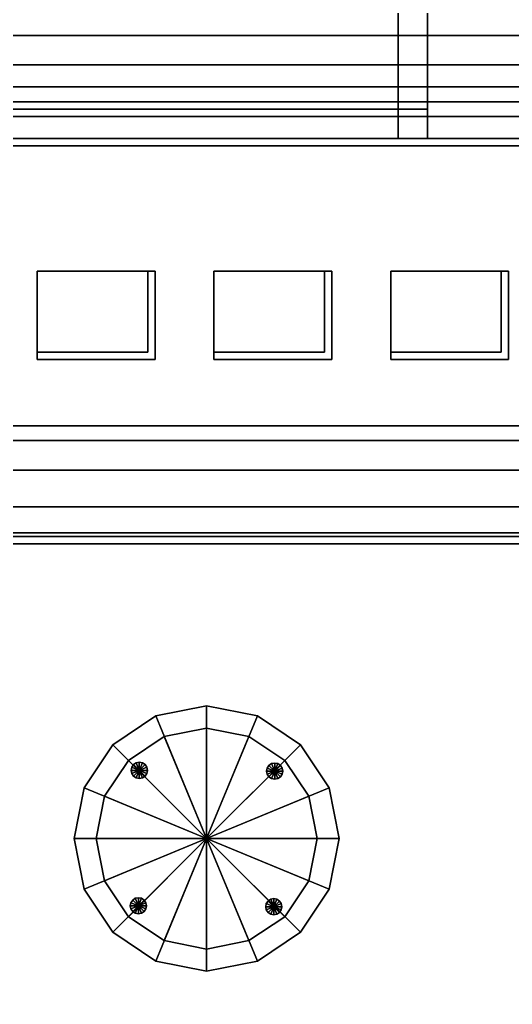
# Model space of a CAD drawing. Header units: millimetres. Extents: x -8000 to 18500, y -500 to 32500.
# Drawn here: x 3246 to 3915, y 2825 to 4161 of the extents above; entities that cross this region are included whole.
import ezdxf

# ---------------------------------------------------------------- set-up
doc = ezdxf.new("R2010")
doc.units = ezdxf.units.MM
for name, color, linetype in [('3D-BARISTA-BAR', 7, 'Continuous'), ('3D-FINISH', 7, 'Continuous'), ('3D-FURNITURE', 7, 'Continuous'), ('3D-GLAZING', 7, 'Continuous'), ('3D-LIGHTS', 7, 'Continuous'), ('3D-ROOF', 7, 'Continuous'), ('3D-SLABS', 7, 'Continuous')]:
    doc.layers.add(name, color=color, linetype=linetype)

msp = doc.modelspace()

# ---------------------------------------------------------------- linework, layer by layer
at = {"layer": '3D-BARISTA-BAR', "color": 7}
for points in [[(2600, 3460, 1460), (2600, 4140, 1460), (4540, 4140, 1460), (4540, 3460, 1460)], [(2600, 4140, 1460), (2600, 4140, 1510), (4540, 4140, 1510), (4540, 4140, 1460)], [(2600, 3460, 1510), (4540, 3460, 1510), (4540, 4140, 1510), (2600, 4140, 1510)], [(2600, 3500, 600), (2600, 4100, 600), (4500, 4100, 600), (4500, 3500, 600)], [(2600, 4100, 600), (2600, 4100, 1460), (4500, 4100, 1460), (4500, 4100, 600)], [(2600, 3500, 1460), (4500, 3500, 1460), (4500, 4100, 1460), (2600, 4100, 1460)], [(2850, 3550, 1510), (2850, 4070, 1510), (4050, 4070, 1510), (4050, 3550, 1510)], [(2850, 4070, 1510), (2850, 4070, 1550), (4050, 4070, 1550), (4050, 4070, 1510)], [(2850, 3550, 1550), (4050, 3550, 1550), (4050, 4070, 1550), (2850, 4070, 1550)], [(2850, 3550, 1550), (2850, 4070, 1550), (4050, 4070, 1550), (4050, 3550, 1550)], [(2850, 4070, 1550), (2850, 4070, 2030), (4050, 4070, 2030), (4050, 4070, 1550)], [(2850, 3550, 2030), (4050, 3550, 2030), (4050, 4070, 2030), (2850, 4070, 2030)], [(2900, 3590, 1560), (2900, 4030, 1560), (4000, 4030, 1560), (4000, 3590, 1560)], [(2900, 4030, 1560), (2900, 4030, 1585), (4000, 4030, 1585), (4000, 4030, 1560)], [(2900, 3590, 1585), (4000, 3590, 1585), (4000, 4030, 1585), (2900, 4030, 1585)], [(2930, 3610, 1770), (2930, 3990, 1770), (3970, 3990, 1770), (3970, 3610, 1770)], [(2930, 3990, 1770), (2930, 3990, 1790), (3970, 3990, 1790), (3970, 3990, 1770)], [(2930, 3610, 1790), (3970, 3610, 1790), (3970, 3990, 1790), (2930, 3990, 1790)], [(3270, 3700, 1585), (3270, 3820, 1585), (3430, 3820, 1585), (3430, 3700, 1585)], [(3270, 3820, 1585), (3270, 3820, 1635), (3430, 3820, 1635), (3430, 3820, 1585)], [(3270, 3700, 1585), (3270, 3700, 1635), (3270, 3820, 1635), (3270, 3820, 1585)], [(3270, 3700, 1635), (3430, 3700, 1635), (3430, 3820, 1635), (3270, 3820, 1635)], [(3270, 3710, 1790), (3270, 3820, 1790), (3420, 3820, 1790), (3420, 3710, 1790)], [(3270, 3820, 1790), (3270, 3820, 1835), (3420, 3820, 1835), (3420, 3820, 1790)], [(3270, 3710, 1790), (3270, 3710, 1835), (3270, 3820, 1835), (3270, 3820, 1790)], [(3270, 3710, 1835), (3420, 3710, 1835), (3420, 3820, 1835), (3270, 3820, 1835)], [(3420, 3710, 1790), (3420, 3820, 1790), (3420, 3820, 1835), (3420, 3710, 1835)], [(3430, 3700, 1585), (3430, 3820, 1585), (3430, 3820, 1635), (3430, 3700, 1635)], [(3510, 3700, 1585), (3510, 3820, 1585), (3670, 3820, 1585), (3670, 3700, 1585)], [(3510, 3820, 1585), (3510, 3820, 1635), (3670, 3820, 1635), (3670, 3820, 1585)], [(3510, 3700, 1585), (3510, 3700, 1635), (3510, 3820, 1635), (3510, 3820, 1585)], [(3510, 3700, 1635), (3670, 3700, 1635), (3670, 3820, 1635), (3510, 3820, 1635)], [(3510, 3710, 1790), (3510, 3820, 1790), (3660, 3820, 1790), (3660, 3710, 1790)], [(3510, 3820, 1790), (3510, 3820, 1835), (3660, 3820, 1835), (3660, 3820, 1790)], [(3510, 3710, 1790), (3510, 3710, 1835), (3510, 3820, 1835), (3510, 3820, 1790)], [(3510, 3710, 1835), (3660, 3710, 1835), (3660, 3820, 1835), (3510, 3820, 1835)], [(3660, 3710, 1790), (3660, 3820, 1790), (3660, 3820, 1835), (3660, 3710, 1835)], [(3670, 3700, 1585), (3670, 3820, 1585), (3670, 3820, 1635), (3670, 3700, 1635)], [(3750, 3700, 1585), (3750, 3820, 1585), (3910, 3820, 1585), (3910, 3700, 1585)], [(3750, 3820, 1585), (3750, 3820, 1635), (3910, 3820, 1635), (3910, 3820, 1585)], [(3750, 3700, 1585), (3750, 3700, 1635), (3750, 3820, 1635), (3750, 3820, 1585)], [(3750, 3700, 1635), (3910, 3700, 1635), (3910, 3820, 1635), (3750, 3820, 1635)], [(3750, 3710, 1790), (3750, 3820, 1790), (3900, 3820, 1790), (3900, 3710, 1790)], [(3750, 3820, 1790), (3750, 3820, 1835), (3900, 3820, 1835), (3900, 3820, 1790)], [(3750, 3710, 1790), (3750, 3710, 1835), (3750, 3820, 1835), (3750, 3820, 1790)], [(3750, 3710, 1835), (3900, 3710, 1835), (3900, 3820, 1835), (3750, 3820, 1835)], [(3900, 3710, 1790), (3900, 3820, 1790), (3900, 3820, 1835), (3900, 3710, 1835)], [(3910, 3700, 1585), (3910, 3820, 1585), (3910, 3820, 1635), (3910, 3700, 1635)], [(3270, 3710, 1790), (3420, 3710, 1790), (3420, 3710, 1835), (3270, 3710, 1835)], [(3510, 3710, 1790), (3660, 3710, 1790), (3660, 3710, 1835), (3510, 3710, 1835)], [(3750, 3710, 1790), (3900, 3710, 1790), (3900, 3710, 1835), (3750, 3710, 1835)], [(3270, 3700, 1585), (3430, 3700, 1585), (3430, 3700, 1635), (3270, 3700, 1635)], [(3510, 3700, 1585), (3670, 3700, 1585), (3670, 3700, 1635), (3510, 3700, 1635)], [(3750, 3700, 1585), (3910, 3700, 1585), (3910, 3700, 1635), (3750, 3700, 1635)], [(2930, 3610, 1770), (3970, 3610, 1770), (3970, 3610, 1790), (2930, 3610, 1790)], [(2900, 3590, 1560), (4000, 3590, 1560), (4000, 3590, 1585), (2900, 3590, 1585)], [(2850, 3550, 1510), (4050, 3550, 1510), (4050, 3550, 1550), (2850, 3550, 1550)], [(2850, 3550, 1550), (4050, 3550, 1550), (4050, 3550, 2030), (2850, 3550, 2030)], [(2600, 3500, 600), (4500, 3500, 600), (4500, 3500, 1460), (2600, 3500, 1460)], [(2600, 3460, 1460), (4540, 3460, 1460), (4540, 3460, 1510), (2600, 3460, 1510)]]:
    msp.add_3dface(points, dxfattribs=at)
at = {"layer": '3D-FINISH', "color": 7}
for points in [[(200, 200, 590), (200, 9800, 590), (9800, 9800, 590), (9800, 200, 590)], [(200, 200, 600), (9800, 200, 600), (9800, 9800, 600), (200, 9800, 600)], [(200, 200, 3990), (200, 9800, 3990), (9800, 9800, 3990), (9800, 200, 3990)], [(200, 200, 4000), (9800, 200, 4000), (9800, 9800, 4000), (200, 9800, 4000)]]:
    msp.add_3dface(points, dxfattribs=at)
at = {"layer": '3D-FURNITURE', "color": 7}
for points in [[(3500, 3230, 1250), (3431.1, 3216.3, 1250), (3431.1, 3216.3, 1295), (3500, 3230, 1295)], [(3500, 3050, 1295), (3500, 3230, 1295), (3431.1, 3216.3, 1295), (3500, 3050, 1295)], [(3500, 3050, 1250), (3431.1, 3216.3, 1250), (3500, 3230, 1250), (3500, 3050, 1250)], [(3568.9, 3216.3, 1250), (3500, 3230, 1250), (3500, 3230, 1295), (3568.9, 3216.3, 1295)], [(3500, 3050, 1295), (3568.9, 3216.3, 1295), (3500, 3230, 1295), (3500, 3050, 1295)], [(3500, 3050, 1250), (3500, 3230, 1250), (3568.9, 3216.3, 1250), (3500, 3050, 1250)], [(3431.1, 3216.3, 1250), (3372.7, 3177.3, 1250), (3372.7, 3177.3, 1295), (3431.1, 3216.3, 1295)], [(3500, 3050, 1295), (3431.1, 3216.3, 1295), (3372.7, 3177.3, 1295), (3500, 3050, 1295)], [(3500, 3050, 1250), (3372.7, 3177.3, 1250), (3431.1, 3216.3, 1250), (3500, 3050, 1250)], [(3500, 3050, 1295), (3627.3, 3177.3, 1295), (3568.9, 3216.3, 1295), (3500, 3050, 1295)], [(3500, 3050, 1250), (3568.9, 3216.3, 1250), (3627.3, 3177.3, 1250), (3500, 3050, 1250)], [(3627.3, 3177.3, 1250), (3568.9, 3216.3, 1250), (3568.9, 3216.3, 1295), (3627.3, 3177.3, 1295)], [(3500, 3200, 860), (3442.6, 3188.6, 860), (3442.6, 3188.6, 875), (3500, 3200, 875)], [(3500, 3050, 875), (3500, 3200, 875), (3442.6, 3188.6, 875), (3500, 3050, 875)], [(3500, 3050, 860), (3442.6, 3188.6, 860), (3500, 3200, 860), (3500, 3050, 860)], [(3557.4, 3188.6, 860), (3500, 3200, 860), (3500, 3200, 875), (3557.4, 3188.6, 875)], [(3500, 3050, 875), (3557.4, 3188.6, 875), (3500, 3200, 875), (3500, 3050, 875)], [(3500, 3050, 860), (3500, 3200, 860), (3557.4, 3188.6, 860), (3500, 3050, 860)], [(3442.6, 3188.6, 860), (3393.9, 3156.1, 860), (3393.9, 3156.1, 875), (3442.6, 3188.6, 875)], [(3500, 3050, 875), (3442.6, 3188.6, 875), (3393.9, 3156.1, 875), (3500, 3050, 875)], [(3500, 3050, 860), (3393.9, 3156.1, 860), (3442.6, 3188.6, 860), (3500, 3050, 860)], [(3500, 3050, 875), (3606.1, 3156.1, 875), (3557.4, 3188.6, 875), (3500, 3050, 875)], [(3500, 3050, 860), (3557.4, 3188.6, 860), (3606.1, 3156.1, 860), (3500, 3050, 860)], [(3606.1, 3156.1, 860), (3557.4, 3188.6, 860), (3557.4, 3188.6, 875), (3606.1, 3156.1, 875)], [(3372.7, 3177.3, 1250), (3333.7, 3118.9, 1250), (3333.7, 3118.9, 1295), (3372.7, 3177.3, 1295)], [(3500, 3050, 1295), (3372.7, 3177.3, 1295), (3333.7, 3118.9, 1295), (3500, 3050, 1295)], [(3500, 3050, 1250), (3333.7, 3118.9, 1250), (3372.7, 3177.3, 1250), (3500, 3050, 1250)], [(3500, 3050, 1295), (3666.3, 3118.9, 1295), (3627.3, 3177.3, 1295), (3500, 3050, 1295)], [(3500, 3050, 1250), (3627.3, 3177.3, 1250), (3666.3, 3118.9, 1250), (3500, 3050, 1250)], [(3666.3, 3118.9, 1250), (3627.3, 3177.3, 1250), (3627.3, 3177.3, 1295), (3666.3, 3118.9, 1295)], [(3393.9, 3156.1, 860), (3361.4, 3107.4, 860), (3361.4, 3107.4, 875), (3393.9, 3156.1, 875)], [(3500, 3050, 875), (3393.9, 3156.1, 875), (3361.4, 3107.4, 875), (3500, 3050, 875)], [(3500, 3050, 860), (3361.4, 3107.4, 860), (3393.9, 3156.1, 860), (3500, 3050, 860)], [(3500, 3050, 875), (3638.6, 3107.4, 875), (3606.1, 3156.1, 875), (3500, 3050, 875)], [(3500, 3050, 860), (3606.1, 3156.1, 860), (3638.6, 3107.4, 860), (3500, 3050, 860)], [(3638.6, 3107.4, 860), (3606.1, 3156.1, 860), (3606.1, 3156.1, 875), (3638.6, 3107.4, 875)], [(3398.5, 3146.7, 600), (3397.6, 3142.5, 600), (3397.6, 3142.5, 1250), (3398.5, 3146.7, 1250)], [(3408.6, 3142.5, 1250), (3398.5, 3146.7, 1250), (3397.6, 3142.5, 1250), (3408.6, 3142.5, 1250)], [(3408.6, 3142.5, 600), (3397.6, 3142.5, 600), (3398.5, 3146.7, 600), (3408.6, 3142.5, 600)], [(3397.6, 3142.5, 600), (3398.5, 3138.3, 600), (3398.5, 3138.3, 1250), (3397.6, 3142.5, 1250)], [(3408.6, 3142.5, 1250), (3397.6, 3142.5, 1250), (3398.5, 3138.3, 1250), (3408.6, 3142.5, 1250)], [(3408.6, 3142.5, 600), (3398.5, 3138.3, 600), (3397.6, 3142.5, 600), (3408.6, 3142.5, 600)], [(3400.9, 3150.3, 600), (3398.5, 3146.7, 600), (3398.5, 3146.7, 1250), (3400.9, 3150.3, 1250)], [(3408.6, 3142.5, 1250), (3400.9, 3150.3, 1250), (3398.5, 3146.7, 1250), (3408.6, 3142.5, 1250)], [(3408.6, 3142.5, 600), (3398.5, 3146.7, 600), (3400.9, 3150.3, 600), (3408.6, 3142.5, 600)], [(3408.6, 3142.5, 1250), (3398.5, 3138.3, 1250), (3400.9, 3134.7, 1250), (3408.6, 3142.5, 1250)], [(3408.6, 3142.5, 600), (3400.9, 3134.7, 600), (3398.5, 3138.3, 600), (3408.6, 3142.5, 600)], [(3404.4, 3152.7, 600), (3400.9, 3150.3, 600), (3400.9, 3150.3, 1250), (3404.4, 3152.7, 1250)], [(3408.6, 3142.5, 1250), (3404.4, 3152.7, 1250), (3400.9, 3150.3, 1250), (3408.6, 3142.5, 1250)], [(3408.6, 3142.5, 600), (3400.9, 3150.3, 600), (3404.4, 3152.7, 600), (3408.6, 3142.5, 600)], [(3408.6, 3142.5, 1250), (3400.9, 3134.7, 1250), (3404.4, 3132.3, 1250), (3408.6, 3142.5, 1250)], [(3408.6, 3142.5, 600), (3404.4, 3132.3, 600), (3400.9, 3134.7, 600), (3408.6, 3142.5, 600)], [(3408.6, 3153.5, 600), (3404.4, 3152.7, 600), (3404.4, 3152.7, 1250), (3408.6, 3153.5, 1250)], [(3408.6, 3142.5, 1250), (3408.6, 3153.5, 1250), (3404.4, 3152.7, 1250), (3408.6, 3142.5, 1250)], [(3408.6, 3142.5, 600), (3404.4, 3152.7, 600), (3408.6, 3153.5, 600), (3408.6, 3142.5, 600)], [(3408.6, 3142.5, 1250), (3404.4, 3132.3, 1250), (3408.6, 3131.5, 1250), (3408.6, 3142.5, 1250)], [(3408.6, 3142.5, 600), (3408.6, 3131.5, 600), (3404.4, 3132.3, 600), (3408.6, 3142.5, 600)], [(3412.9, 3152.7, 600), (3408.6, 3153.5, 600), (3408.6, 3153.5, 1250), (3412.9, 3152.7, 1250)], [(3408.6, 3142.5, 1250), (3412.9, 3152.7, 1250), (3408.6, 3153.5, 1250), (3408.6, 3142.5, 1250)], [(3408.6, 3142.5, 600), (3408.6, 3153.5, 600), (3412.9, 3152.7, 600), (3408.6, 3142.5, 600)], [(3408.6, 3142.5, 1250), (3416.4, 3150.3, 1250), (3412.9, 3152.7, 1250), (3408.6, 3142.5, 1250)], [(3408.6, 3142.5, 600), (3412.9, 3152.7, 600), (3416.4, 3150.3, 600), (3408.6, 3142.5, 600)], [(3408.6, 3142.5, 1250), (3418.8, 3146.7, 1250), (3416.4, 3150.3, 1250), (3408.6, 3142.5, 1250)], [(3408.6, 3142.5, 600), (3416.4, 3150.3, 600), (3418.8, 3146.7, 600), (3408.6, 3142.5, 600)], [(3408.6, 3142.5, 1250), (3419.6, 3142.5, 1250), (3418.8, 3146.7, 1250), (3408.6, 3142.5, 1250)], [(3408.6, 3142.5, 600), (3418.8, 3146.7, 600), (3419.6, 3142.5, 600), (3408.6, 3142.5, 600)], [(3408.6, 3142.5, 1250), (3408.6, 3131.5, 1250), (3412.9, 3132.3, 1250), (3408.6, 3142.5, 1250)], [(3408.6, 3142.5, 600), (3412.9, 3132.3, 600), (3408.6, 3131.5, 600), (3408.6, 3142.5, 600)], [(3408.6, 3142.5, 1250), (3412.9, 3132.3, 1250), (3416.4, 3134.7, 1250), (3408.6, 3142.5, 1250)], [(3408.6, 3142.5, 600), (3416.4, 3134.7, 600), (3412.9, 3132.3, 600), (3408.6, 3142.5, 600)], [(3408.6, 3142.5, 1250), (3416.4, 3134.7, 1250), (3418.8, 3138.3, 1250), (3408.6, 3142.5, 1250)], [(3408.6, 3142.5, 600), (3418.8, 3138.3, 600), (3416.4, 3134.7, 600), (3408.6, 3142.5, 600)], [(3408.6, 3142.5, 1250), (3418.8, 3138.3, 1250), (3419.6, 3142.5, 1250), (3408.6, 3142.5, 1250)], [(3408.6, 3142.5, 600), (3419.6, 3142.5, 600), (3418.8, 3138.3, 600), (3408.6, 3142.5, 600)], [(3416.4, 3150.3, 600), (3412.9, 3152.7, 600), (3412.9, 3152.7, 1250), (3416.4, 3150.3, 1250)], [(3418.8, 3146.7, 600), (3416.4, 3150.3, 600), (3416.4, 3150.3, 1250), (3418.8, 3146.7, 1250)], [(3419.6, 3142.5, 600), (3418.8, 3146.7, 600), (3418.8, 3146.7, 1250), (3419.6, 3142.5, 1250)], [(3418.8, 3138.3, 600), (3419.6, 3142.5, 600), (3419.6, 3142.5, 1250), (3418.8, 3138.3, 1250)], [(3582.3, 3145.6, 600), (3581.4, 3141.4, 600), (3581.4, 3141.4, 1250), (3582.3, 3145.6, 1250)], [(3592.4, 3141.4, 1250), (3582.3, 3145.6, 1250), (3581.4, 3141.4, 1250), (3592.4, 3141.4, 1250)], [(3592.4, 3141.4, 600), (3581.4, 3141.4, 600), (3582.3, 3145.6, 600), (3592.4, 3141.4, 600)], [(3581.4, 3141.4, 600), (3582.3, 3137.2, 600), (3582.3, 3137.2, 1250), (3581.4, 3141.4, 1250)], [(3592.4, 3141.4, 1250), (3581.4, 3141.4, 1250), (3582.3, 3137.2, 1250), (3592.4, 3141.4, 1250)], [(3592.4, 3141.4, 600), (3582.3, 3137.2, 600), (3581.4, 3141.4, 600), (3592.4, 3141.4, 600)], [(3584.6, 3149.2, 600), (3582.3, 3145.6, 600), (3582.3, 3145.6, 1250), (3584.6, 3149.2, 1250)], [(3592.4, 3141.4, 1250), (3584.6, 3149.2, 1250), (3582.3, 3145.6, 1250), (3592.4, 3141.4, 1250)], [(3592.4, 3141.4, 600), (3582.3, 3145.6, 600), (3584.6, 3149.2, 600), (3592.4, 3141.4, 600)], [(3592.4, 3141.4, 1250), (3582.3, 3137.2, 1250), (3584.6, 3133.6, 1250), (3592.4, 3141.4, 1250)], [(3592.4, 3141.4, 600), (3584.6, 3133.6, 600), (3582.3, 3137.2, 600), (3592.4, 3141.4, 600)], [(3588.2, 3151.6, 600), (3584.6, 3149.2, 600), (3584.6, 3149.2, 1250), (3588.2, 3151.6, 1250)], [(3592.4, 3141.4, 1250), (3588.2, 3151.6, 1250), (3584.6, 3149.2, 1250), (3592.4, 3141.4, 1250)], [(3592.4, 3141.4, 600), (3584.6, 3149.2, 600), (3588.2, 3151.6, 600), (3592.4, 3141.4, 600)], [(3592.4, 3141.4, 1250), (3584.6, 3133.6, 1250), (3588.2, 3131.3, 1250), (3592.4, 3141.4, 1250)], [(3592.4, 3141.4, 600), (3588.2, 3131.3, 600), (3584.6, 3133.6, 600), (3592.4, 3141.4, 600)], [(3592.4, 3152.4, 600), (3588.2, 3151.6, 600), (3588.2, 3151.6, 1250), (3592.4, 3152.4, 1250)], [(3592.4, 3141.4, 1250), (3592.4, 3152.4, 1250), (3588.2, 3151.6, 1250), (3592.4, 3141.4, 1250)], [(3592.4, 3141.4, 600), (3588.2, 3151.6, 600), (3592.4, 3152.4, 600), (3592.4, 3141.4, 600)], [(3592.4, 3141.4, 1250), (3588.2, 3131.3, 1250), (3592.4, 3130.4, 1250), (3592.4, 3141.4, 1250)], [(3592.4, 3141.4, 600), (3592.4, 3130.4, 600), (3588.2, 3131.3, 600), (3592.4, 3141.4, 600)], [(3596.6, 3151.6, 600), (3592.4, 3152.4, 600), (3592.4, 3152.4, 1250), (3596.6, 3151.6, 1250)], [(3592.4, 3141.4, 1250), (3596.6, 3151.6, 1250), (3592.4, 3152.4, 1250), (3592.4, 3141.4, 1250)], [(3592.4, 3141.4, 600), (3592.4, 3152.4, 600), (3596.6, 3151.6, 600), (3592.4, 3141.4, 600)], [(3592.4, 3141.4, 1250), (3600.2, 3149.2, 1250), (3596.6, 3151.6, 1250), (3592.4, 3141.4, 1250)], [(3592.4, 3141.4, 600), (3596.6, 3151.6, 600), (3600.2, 3149.2, 600), (3592.4, 3141.4, 600)], [(3592.4, 3141.4, 1250), (3602.6, 3145.6, 1250), (3600.2, 3149.2, 1250), (3592.4, 3141.4, 1250)], [(3592.4, 3141.4, 600), (3600.2, 3149.2, 600), (3602.6, 3145.6, 600), (3592.4, 3141.4, 600)], [(3592.4, 3141.4, 1250), (3603.4, 3141.4, 1250), (3602.6, 3145.6, 1250), (3592.4, 3141.4, 1250)], [(3592.4, 3141.4, 600), (3602.6, 3145.6, 600), (3603.4, 3141.4, 600), (3592.4, 3141.4, 600)], [(3592.4, 3141.4, 1250), (3592.4, 3130.4, 1250), (3596.6, 3131.3, 1250), (3592.4, 3141.4, 1250)], [(3592.4, 3141.4, 600), (3596.6, 3131.3, 600), (3592.4, 3130.4, 600), (3592.4, 3141.4, 600)], [(3592.4, 3141.4, 1250), (3596.6, 3131.3, 1250), (3600.2, 3133.6, 1250), (3592.4, 3141.4, 1250)], [(3592.4, 3141.4, 600), (3600.2, 3133.6, 600), (3596.6, 3131.3, 600), (3592.4, 3141.4, 600)], [(3592.4, 3141.4, 1250), (3600.2, 3133.6, 1250), (3602.6, 3137.2, 1250), (3592.4, 3141.4, 1250)], [(3592.4, 3141.4, 600), (3602.6, 3137.2, 600), (3600.2, 3133.6, 600), (3592.4, 3141.4, 600)], [(3592.4, 3141.4, 1250), (3602.6, 3137.2, 1250), (3603.4, 3141.4, 1250), (3592.4, 3141.4, 1250)], [(3592.4, 3141.4, 600), (3603.4, 3141.4, 600), (3602.6, 3137.2, 600), (3592.4, 3141.4, 600)], [(3600.2, 3149.2, 600), (3596.6, 3151.6, 600), (3596.6, 3151.6, 1250), (3600.2, 3149.2, 1250)], [(3602.6, 3145.6, 600), (3600.2, 3149.2, 600), (3600.2, 3149.2, 1250), (3602.6, 3145.6, 1250)], [(3603.4, 3141.4, 600), (3602.6, 3145.6, 600), (3602.6, 3145.6, 1250), (3603.4, 3141.4, 1250)], [(3602.6, 3137.2, 600), (3603.4, 3141.4, 600), (3603.4, 3141.4, 1250), (3602.6, 3137.2, 1250)], [(3398.5, 3138.3, 600), (3400.9, 3134.7, 600), (3400.9, 3134.7, 1250), (3398.5, 3138.3, 1250)], [(3400.9, 3134.7, 600), (3404.4, 3132.3, 600), (3404.4, 3132.3, 1250), (3400.9, 3134.7, 1250)], [(3404.4, 3132.3, 600), (3408.6, 3131.5, 600), (3408.6, 3131.5, 1250), (3404.4, 3132.3, 1250)], [(3408.6, 3131.5, 600), (3412.9, 3132.3, 600), (3412.9, 3132.3, 1250), (3408.6, 3131.5, 1250)], [(3412.9, 3132.3, 600), (3416.4, 3134.7, 600), (3416.4, 3134.7, 1250), (3412.9, 3132.3, 1250)], [(3416.4, 3134.7, 600), (3418.8, 3138.3, 600), (3418.8, 3138.3, 1250), (3416.4, 3134.7, 1250)], [(3582.3, 3137.2, 600), (3584.6, 3133.6, 600), (3584.6, 3133.6, 1250), (3582.3, 3137.2, 1250)], [(3584.6, 3133.6, 600), (3588.2, 3131.3, 600), (3588.2, 3131.3, 1250), (3584.6, 3133.6, 1250)], [(3588.2, 3131.3, 600), (3592.4, 3130.4, 600), (3592.4, 3130.4, 1250), (3588.2, 3131.3, 1250)], [(3592.4, 3130.4, 600), (3596.6, 3131.3, 600), (3596.6, 3131.3, 1250), (3592.4, 3130.4, 1250)], [(3596.6, 3131.3, 600), (3600.2, 3133.6, 600), (3600.2, 3133.6, 1250), (3596.6, 3131.3, 1250)], [(3600.2, 3133.6, 600), (3602.6, 3137.2, 600), (3602.6, 3137.2, 1250), (3600.2, 3133.6, 1250)], [(3333.7, 3118.9, 1250), (3320, 3050, 1250), (3320, 3050, 1295), (3333.7, 3118.9, 1295)], [(3500, 3050, 1295), (3333.7, 3118.9, 1295), (3320, 3050, 1295), (3500, 3050, 1295)], [(3500, 3050, 1250), (3320, 3050, 1250), (3333.7, 3118.9, 1250), (3500, 3050, 1250)], [(3500, 3050, 1295), (3680, 3050, 1295), (3666.3, 3118.9, 1295), (3500, 3050, 1295)], [(3500, 3050, 1250), (3666.3, 3118.9, 1250), (3680, 3050, 1250), (3500, 3050, 1250)], [(3680, 3050, 1250), (3666.3, 3118.9, 1250), (3666.3, 3118.9, 1295), (3680, 3050, 1295)], [(3361.4, 3107.4, 860), (3350, 3050, 860), (3350, 3050, 875), (3361.4, 3107.4, 875)], [(3500, 3050, 875), (3361.4, 3107.4, 875), (3350, 3050, 875), (3500, 3050, 875)], [(3500, 3050, 860), (3350, 3050, 860), (3361.4, 3107.4, 860), (3500, 3050, 860)], [(3500, 3050, 875), (3650, 3050, 875), (3638.6, 3107.4, 875), (3500, 3050, 875)], [(3500, 3050, 860), (3638.6, 3107.4, 860), (3650, 3050, 860), (3500, 3050, 860)], [(3650, 3050, 860), (3638.6, 3107.4, 860), (3638.6, 3107.4, 875), (3650, 3050, 875)], [(3320, 3050, 1250), (3333.7, 2981.1, 1250), (3333.7, 2981.1, 1295), (3320, 3050, 1295)], [(3500, 3050, 1295), (3320, 3050, 1295), (3333.7, 2981.1, 1295), (3500, 3050, 1295)], [(3500, 3050, 1250), (3333.7, 2981.1, 1250), (3320, 3050, 1250), (3500, 3050, 1250)], [(3500, 3050, 1295), (3333.7, 2981.1, 1295), (3372.7, 2922.7, 1295), (3500, 3050, 1295)], [(3500, 3050, 1250), (3372.7, 2922.7, 1250), (3333.7, 2981.1, 1250), (3500, 3050, 1250)], [(3350, 3050, 860), (3361.4, 2992.6, 860), (3361.4, 2992.6, 875), (3350, 3050, 875)], [(3500, 3050, 875), (3350, 3050, 875), (3361.4, 2992.6, 875), (3500, 3050, 875)], [(3500, 3050, 860), (3361.4, 2992.6, 860), (3350, 3050, 860), (3500, 3050, 860)], [(3500, 3050, 875), (3361.4, 2992.6, 875), (3393.9, 2943.9, 875), (3500, 3050, 875)], [(3500, 3050, 860), (3393.9, 2943.9, 860), (3361.4, 2992.6, 860), (3500, 3050, 860)], [(3500, 3050, 1295), (3372.7, 2922.7, 1295), (3431.1, 2883.7, 1295), (3500, 3050, 1295)], [(3500, 3050, 1250), (3431.1, 2883.7, 1250), (3372.7, 2922.7, 1250), (3500, 3050, 1250)], [(3500, 3050, 875), (3393.9, 2943.9, 875), (3442.6, 2911.4, 875), (3500, 3050, 875)], [(3500, 3050, 860), (3442.6, 2911.4, 860), (3393.9, 2943.9, 860), (3500, 3050, 860)], [(3500, 3050, 1295), (3431.1, 2883.7, 1295), (3500, 2870, 1295), (3500, 3050, 1295)], [(3500, 3050, 1250), (3500, 2870, 1250), (3431.1, 2883.7, 1250), (3500, 3050, 1250)], [(3500, 3050, 875), (3442.6, 2911.4, 875), (3500, 2900, 875), (3500, 3050, 875)], [(3500, 3050, 860), (3500, 2900, 860), (3442.6, 2911.4, 860), (3500, 3050, 860)], [(3500, 3050, 875), (3500, 2900, 875), (3557.4, 2911.4, 875), (3500, 3050, 875)], [(3500, 3050, 860), (3557.4, 2911.4, 860), (3500, 2900, 860), (3500, 3050, 860)], [(3500, 3050, 875), (3557.4, 2911.4, 875), (3606.1, 2943.9, 875), (3500, 3050, 875)], [(3500, 3050, 860), (3606.1, 2943.9, 860), (3557.4, 2911.4, 860), (3500, 3050, 860)], [(3500, 3050, 875), (3606.1, 2943.9, 875), (3638.6, 2992.6, 875), (3500, 3050, 875)], [(3500, 3050, 860), (3638.6, 2992.6, 860), (3606.1, 2943.9, 860), (3500, 3050, 860)], [(3500, 3050, 875), (3638.6, 2992.6, 875), (3650, 3050, 875), (3500, 3050, 875)], [(3500, 3050, 860), (3650, 3050, 860), (3638.6, 2992.6, 860), (3500, 3050, 860)], [(3500, 3050, 1295), (3500, 2870, 1295), (3568.9, 2883.7, 1295), (3500, 3050, 1295)], [(3500, 3050, 1250), (3568.9, 2883.7, 1250), (3500, 2870, 1250), (3500, 3050, 1250)], [(3500, 3050, 1295), (3568.9, 2883.7, 1295), (3627.3, 2922.7, 1295), (3500, 3050, 1295)], [(3500, 3050, 1250), (3627.3, 2922.7, 1250), (3568.9, 2883.7, 1250), (3500, 3050, 1250)], [(3500, 3050, 1295), (3627.3, 2922.7, 1295), (3666.3, 2981.1, 1295), (3500, 3050, 1295)], [(3500, 3050, 1250), (3666.3, 2981.1, 1250), (3627.3, 2922.7, 1250), (3500, 3050, 1250)], [(3500, 3050, 1295), (3666.3, 2981.1, 1295), (3680, 3050, 1295), (3500, 3050, 1295)], [(3500, 3050, 1250), (3680, 3050, 1250), (3666.3, 2981.1, 1250), (3500, 3050, 1250)], [(3638.6, 2992.6, 860), (3650, 3050, 860), (3650, 3050, 875), (3638.6, 2992.6, 875)], [(3666.3, 2981.1, 1250), (3680, 3050, 1250), (3680, 3050, 1295), (3666.3, 2981.1, 1295)], [(3333.7, 2981.1, 1250), (3372.7, 2922.7, 1250), (3372.7, 2922.7, 1295), (3333.7, 2981.1, 1295)], [(3361.4, 2992.6, 860), (3393.9, 2943.9, 860), (3393.9, 2943.9, 875), (3361.4, 2992.6, 875)], [(3606.1, 2943.9, 860), (3638.6, 2992.6, 860), (3638.6, 2992.6, 875), (3606.1, 2943.9, 875)], [(3627.3, 2922.7, 1250), (3666.3, 2981.1, 1250), (3666.3, 2981.1, 1295), (3627.3, 2922.7, 1295)], [(3403.2, 2968.9, 600), (3399.7, 2966.5, 600), (3399.7, 2966.5, 1250), (3403.2, 2968.9, 1250)], [(3407.4, 2958.7, 1250), (3403.2, 2968.9, 1250), (3399.7, 2966.5, 1250), (3407.4, 2958.7, 1250)], [(3407.4, 2958.7, 600), (3399.7, 2966.5, 600), (3403.2, 2968.9, 600), (3407.4, 2958.7, 600)], [(3407.4, 2969.7, 600), (3403.2, 2968.9, 600), (3403.2, 2968.9, 1250), (3407.4, 2969.7, 1250)], [(3407.4, 2958.7, 1250), (3407.4, 2969.7, 1250), (3403.2, 2968.9, 1250), (3407.4, 2958.7, 1250)], [(3407.4, 2958.7, 600), (3403.2, 2968.9, 600), (3407.4, 2969.7, 600), (3407.4, 2958.7, 600)], [(3411.6, 2968.9, 600), (3407.4, 2969.7, 600), (3407.4, 2969.7, 1250), (3411.6, 2968.9, 1250)], [(3407.4, 2958.7, 1250), (3411.6, 2968.9, 1250), (3407.4, 2969.7, 1250), (3407.4, 2958.7, 1250)], [(3407.4, 2958.7, 600), (3407.4, 2969.7, 600), (3411.6, 2968.9, 600), (3407.4, 2958.7, 600)], [(3407.4, 2958.7, 1250), (3415.2, 2966.5, 1250), (3411.6, 2968.9, 1250), (3407.4, 2958.7, 1250)], [(3407.4, 2958.7, 600), (3411.6, 2968.9, 600), (3415.2, 2966.5, 600), (3407.4, 2958.7, 600)], [(3415.2, 2966.5, 600), (3411.6, 2968.9, 600), (3411.6, 2968.9, 1250), (3415.2, 2966.5, 1250)], [(3587, 2967.5, 600), (3583.4, 2965.1, 600), (3583.4, 2965.1, 1250), (3587, 2967.5, 1250)], [(3591.2, 2957.4, 1250), (3587, 2967.5, 1250), (3583.4, 2965.1, 1250), (3591.2, 2957.4, 1250)], [(3591.2, 2957.4, 600), (3583.4, 2965.1, 600), (3587, 2967.5, 600), (3591.2, 2957.4, 600)], [(3591.2, 2968.4, 600), (3587, 2967.5, 600), (3587, 2967.5, 1250), (3591.2, 2968.4, 1250)], [(3591.2, 2957.4, 1250), (3591.2, 2968.4, 1250), (3587, 2967.5, 1250), (3591.2, 2957.4, 1250)], [(3591.2, 2957.4, 600), (3587, 2967.5, 600), (3591.2, 2968.4, 600), (3591.2, 2957.4, 600)], [(3595.4, 2967.5, 600), (3591.2, 2968.4, 600), (3591.2, 2968.4, 1250), (3595.4, 2967.5, 1250)], [(3591.2, 2957.4, 1250), (3595.4, 2967.5, 1250), (3591.2, 2968.4, 1250), (3591.2, 2957.4, 1250)], [(3591.2, 2957.4, 600), (3591.2, 2968.4, 600), (3595.4, 2967.5, 600), (3591.2, 2957.4, 600)], [(3591.2, 2957.4, 1250), (3599, 2965.1, 1250), (3595.4, 2967.5, 1250), (3591.2, 2957.4, 1250)], [(3591.2, 2957.4, 600), (3595.4, 2967.5, 600), (3599, 2965.1, 600), (3591.2, 2957.4, 600)], [(3599, 2965.1, 600), (3595.4, 2967.5, 600), (3595.4, 2967.5, 1250), (3599, 2965.1, 1250)], [(3397.3, 2962.9, 600), (3396.4, 2958.7, 600), (3396.4, 2958.7, 1250), (3397.3, 2962.9, 1250)], [(3407.4, 2958.7, 1250), (3397.3, 2962.9, 1250), (3396.4, 2958.7, 1250), (3407.4, 2958.7, 1250)], [(3407.4, 2958.7, 600), (3396.4, 2958.7, 600), (3397.3, 2962.9, 600), (3407.4, 2958.7, 600)], [(3396.4, 2958.7, 600), (3397.3, 2954.5, 600), (3397.3, 2954.5, 1250), (3396.4, 2958.7, 1250)], [(3407.4, 2958.7, 1250), (3396.4, 2958.7, 1250), (3397.3, 2954.5, 1250), (3407.4, 2958.7, 1250)], [(3407.4, 2958.7, 600), (3397.3, 2954.5, 600), (3396.4, 2958.7, 600), (3407.4, 2958.7, 600)], [(3399.7, 2966.5, 600), (3397.3, 2962.9, 600), (3397.3, 2962.9, 1250), (3399.7, 2966.5, 1250)], [(3407.4, 2958.7, 1250), (3399.7, 2966.5, 1250), (3397.3, 2962.9, 1250), (3407.4, 2958.7, 1250)], [(3407.4, 2958.7, 600), (3397.3, 2962.9, 600), (3399.7, 2966.5, 600), (3407.4, 2958.7, 600)], [(3407.4, 2958.7, 1250), (3397.3, 2954.5, 1250), (3399.7, 2950.9, 1250), (3407.4, 2958.7, 1250)], [(3407.4, 2958.7, 600), (3399.7, 2950.9, 600), (3397.3, 2954.5, 600), (3407.4, 2958.7, 600)], [(3397.3, 2954.5, 600), (3399.7, 2950.9, 600), (3399.7, 2950.9, 1250), (3397.3, 2954.5, 1250)], [(3407.4, 2958.7, 1250), (3399.7, 2950.9, 1250), (3403.2, 2948.6, 1250), (3407.4, 2958.7, 1250)], [(3407.4, 2958.7, 600), (3403.2, 2948.6, 600), (3399.7, 2950.9, 600), (3407.4, 2958.7, 600)], [(3407.4, 2958.7, 1250), (3403.2, 2948.6, 1250), (3407.4, 2947.7, 1250), (3407.4, 2958.7, 1250)], [(3407.4, 2958.7, 600), (3407.4, 2947.7, 600), (3403.2, 2948.6, 600), (3407.4, 2958.7, 600)], [(3407.4, 2958.7, 1250), (3417.6, 2962.9, 1250), (3415.2, 2966.5, 1250), (3407.4, 2958.7, 1250)], [(3407.4, 2958.7, 600), (3415.2, 2966.5, 600), (3417.6, 2962.9, 600), (3407.4, 2958.7, 600)], [(3407.4, 2958.7, 1250), (3418.4, 2958.7, 1250), (3417.6, 2962.9, 1250), (3407.4, 2958.7, 1250)], [(3407.4, 2958.7, 600), (3417.6, 2962.9, 600), (3418.4, 2958.7, 600), (3407.4, 2958.7, 600)], [(3407.4, 2958.7, 1250), (3407.4, 2947.7, 1250), (3411.6, 2948.6, 1250), (3407.4, 2958.7, 1250)], [(3407.4, 2958.7, 600), (3411.6, 2948.6, 600), (3407.4, 2947.7, 600), (3407.4, 2958.7, 600)], [(3407.4, 2958.7, 1250), (3411.6, 2948.6, 1250), (3415.2, 2950.9, 1250), (3407.4, 2958.7, 1250)], [(3407.4, 2958.7, 600), (3415.2, 2950.9, 600), (3411.6, 2948.6, 600), (3407.4, 2958.7, 600)], [(3407.4, 2958.7, 1250), (3415.2, 2950.9, 1250), (3417.6, 2954.5, 1250), (3407.4, 2958.7, 1250)], [(3407.4, 2958.7, 600), (3417.6, 2954.5, 600), (3415.2, 2950.9, 600), (3407.4, 2958.7, 600)], [(3407.4, 2958.7, 1250), (3417.6, 2954.5, 1250), (3418.4, 2958.7, 1250), (3407.4, 2958.7, 1250)], [(3407.4, 2958.7, 600), (3418.4, 2958.7, 600), (3417.6, 2954.5, 600), (3407.4, 2958.7, 600)], [(3417.6, 2962.9, 600), (3415.2, 2966.5, 600), (3415.2, 2966.5, 1250), (3417.6, 2962.9, 1250)], [(3415.2, 2950.9, 600), (3417.6, 2954.5, 600), (3417.6, 2954.5, 1250), (3415.2, 2950.9, 1250)], [(3418.4, 2958.7, 600), (3417.6, 2962.9, 600), (3417.6, 2962.9, 1250), (3418.4, 2958.7, 1250)], [(3417.6, 2954.5, 600), (3418.4, 2958.7, 600), (3418.4, 2958.7, 1250), (3417.6, 2954.5, 1250)], [(3581, 2961.6, 600), (3580.2, 2957.4, 600), (3580.2, 2957.4, 1250), (3581, 2961.6, 1250)], [(3591.2, 2957.4, 1250), (3581, 2961.6, 1250), (3580.2, 2957.4, 1250), (3591.2, 2957.4, 1250)], [(3591.2, 2957.4, 600), (3580.2, 2957.4, 600), (3581, 2961.6, 600), (3591.2, 2957.4, 600)], [(3580.2, 2957.4, 600), (3581, 2953.2, 600), (3581, 2953.2, 1250), (3580.2, 2957.4, 1250)], [(3591.2, 2957.4, 1250), (3580.2, 2957.4, 1250), (3581, 2953.2, 1250), (3591.2, 2957.4, 1250)], [(3591.2, 2957.4, 600), (3581, 2953.2, 600), (3580.2, 2957.4, 600), (3591.2, 2957.4, 600)], [(3583.4, 2965.1, 600), (3581, 2961.6, 600), (3581, 2961.6, 1250), (3583.4, 2965.1, 1250)], [(3591.2, 2957.4, 1250), (3583.4, 2965.1, 1250), (3581, 2961.6, 1250), (3591.2, 2957.4, 1250)], [(3591.2, 2957.4, 600), (3581, 2961.6, 600), (3583.4, 2965.1, 600), (3591.2, 2957.4, 600)], [(3591.2, 2957.4, 1250), (3581, 2953.2, 1250), (3583.4, 2949.6, 1250), (3591.2, 2957.4, 1250)], [(3591.2, 2957.4, 600), (3583.4, 2949.6, 600), (3581, 2953.2, 600), (3591.2, 2957.4, 600)], [(3591.2, 2957.4, 1250), (3583.4, 2949.6, 1250), (3587, 2947.2, 1250), (3591.2, 2957.4, 1250)], [(3591.2, 2957.4, 600), (3587, 2947.2, 600), (3583.4, 2949.6, 600), (3591.2, 2957.4, 600)], [(3591.2, 2957.4, 1250), (3587, 2947.2, 1250), (3591.2, 2946.4, 1250), (3591.2, 2957.4, 1250)], [(3591.2, 2957.4, 600), (3591.2, 2946.4, 600), (3587, 2947.2, 600), (3591.2, 2957.4, 600)], [(3591.2, 2957.4, 1250), (3601.4, 2961.6, 1250), (3599, 2965.1, 1250), (3591.2, 2957.4, 1250)], [(3591.2, 2957.4, 600), (3599, 2965.1, 600), (3601.4, 2961.6, 600), (3591.2, 2957.4, 600)], [(3591.2, 2957.4, 1250), (3602.2, 2957.4, 1250), (3601.4, 2961.6, 1250), (3591.2, 2957.4, 1250)], [(3591.2, 2957.4, 600), (3601.4, 2961.6, 600), (3602.2, 2957.4, 600), (3591.2, 2957.4, 600)], [(3591.2, 2957.4, 1250), (3591.2, 2946.4, 1250), (3595.4, 2947.2, 1250), (3591.2, 2957.4, 1250)], [(3591.2, 2957.4, 600), (3595.4, 2947.2, 600), (3591.2, 2946.4, 600), (3591.2, 2957.4, 600)], [(3591.2, 2957.4, 1250), (3595.4, 2947.2, 1250), (3599, 2949.6, 1250), (3591.2, 2957.4, 1250)], [(3591.2, 2957.4, 600), (3599, 2949.6, 600), (3595.4, 2947.2, 600), (3591.2, 2957.4, 600)], [(3591.2, 2957.4, 1250), (3599, 2949.6, 1250), (3601.4, 2953.2, 1250), (3591.2, 2957.4, 1250)], [(3591.2, 2957.4, 600), (3601.4, 2953.2, 600), (3599, 2949.6, 600), (3591.2, 2957.4, 600)], [(3591.2, 2957.4, 1250), (3601.4, 2953.2, 1250), (3602.2, 2957.4, 1250), (3591.2, 2957.4, 1250)], [(3591.2, 2957.4, 600), (3602.2, 2957.4, 600), (3601.4, 2953.2, 600), (3591.2, 2957.4, 600)], [(3601.4, 2961.6, 600), (3599, 2965.1, 600), (3599, 2965.1, 1250), (3601.4, 2961.6, 1250)], [(3602.2, 2957.4, 600), (3601.4, 2961.6, 600), (3601.4, 2961.6, 1250), (3602.2, 2957.4, 1250)], [(3601.4, 2953.2, 600), (3602.2, 2957.4, 600), (3602.2, 2957.4, 1250), (3601.4, 2953.2, 1250)], [(3393.9, 2943.9, 860), (3442.6, 2911.4, 860), (3442.6, 2911.4, 875), (3393.9, 2943.9, 875)], [(3399.7, 2950.9, 600), (3403.2, 2948.6, 600), (3403.2, 2948.6, 1250), (3399.7, 2950.9, 1250)], [(3403.2, 2948.6, 600), (3407.4, 2947.7, 600), (3407.4, 2947.7, 1250), (3403.2, 2948.6, 1250)], [(3407.4, 2947.7, 600), (3411.6, 2948.6, 600), (3411.6, 2948.6, 1250), (3407.4, 2947.7, 1250)], [(3411.6, 2948.6, 600), (3415.2, 2950.9, 600), (3415.2, 2950.9, 1250), (3411.6, 2948.6, 1250)], [(3557.4, 2911.4, 860), (3606.1, 2943.9, 860), (3606.1, 2943.9, 875), (3557.4, 2911.4, 875)], [(3581, 2953.2, 600), (3583.4, 2949.6, 600), (3583.4, 2949.6, 1250), (3581, 2953.2, 1250)], [(3583.4, 2949.6, 600), (3587, 2947.2, 600), (3587, 2947.2, 1250), (3583.4, 2949.6, 1250)], [(3587, 2947.2, 600), (3591.2, 2946.4, 600), (3591.2, 2946.4, 1250), (3587, 2947.2, 1250)], [(3591.2, 2946.4, 600), (3595.4, 2947.2, 600), (3595.4, 2947.2, 1250), (3591.2, 2946.4, 1250)], [(3595.4, 2947.2, 600), (3599, 2949.6, 600), (3599, 2949.6, 1250), (3595.4, 2947.2, 1250)], [(3599, 2949.6, 600), (3601.4, 2953.2, 600), (3601.4, 2953.2, 1250), (3599, 2949.6, 1250)], [(3372.7, 2922.7, 1250), (3431.1, 2883.7, 1250), (3431.1, 2883.7, 1295), (3372.7, 2922.7, 1295)], [(3568.9, 2883.7, 1250), (3627.3, 2922.7, 1250), (3627.3, 2922.7, 1295), (3568.9, 2883.7, 1295)], [(3442.6, 2911.4, 860), (3500, 2900, 860), (3500, 2900, 875), (3442.6, 2911.4, 875)], [(3500, 2900, 860), (3557.4, 2911.4, 860), (3557.4, 2911.4, 875), (3500, 2900, 875)], [(3431.1, 2883.7, 1250), (3500, 2870, 1250), (3500, 2870, 1295), (3431.1, 2883.7, 1295)], [(3500, 2870, 1250), (3568.9, 2883.7, 1250), (3568.9, 2883.7, 1295), (3500, 2870, 1295)]]:
    msp.add_3dface(points, dxfattribs=at)
at = {"layer": '3D-GLAZING', "color": 7}
for points in [[(3760, 4000, 4000), (3760, 7000, 4000), (3800, 7000, 4000), (3800, 4000, 4000)], [(3760, 4000, 4000), (3760, 4000, 5100), (3760, 7000, 5100), (3760, 7000, 4000)], [(3760, 4000, 5100), (3800, 4000, 5100), (3800, 7000, 5100), (3760, 7000, 5100)], [(3800, 4000, 4000), (3800, 7000, 4000), (3800, 7000, 5100), (3800, 4000, 5100)], [(1200, 4000, 4000), (1200, 4040, 4000), (3800, 4040, 4000), (3800, 4000, 4000)], [(1200, 4040, 4000), (1200, 4040, 5100), (3800, 4040, 5100), (3800, 4040, 4000)], [(1200, 4000, 5100), (3800, 4000, 5100), (3800, 4040, 5100), (1200, 4040, 5100)], [(3800, 4000, 4000), (3800, 4040, 4000), (3800, 4040, 5100), (3800, 4000, 5100)], [(1200, 4000, 4000), (3800, 4000, 4000), (3800, 4000, 5100), (1200, 4000, 5100)], [(3760, 4000, 4000), (3800, 4000, 4000), (3800, 4000, 5100), (3760, 4000, 5100)]]:
    msp.add_3dface(points, dxfattribs=at)
at = {"layer": '3D-LIGHTS', "color": 7}
for points in [[(2880, 4030, 2000), (2880, 4050, 2000), (4020, 4050, 2000), (4020, 4030, 2000)], [(2880, 4050, 2000), (2880, 4050, 2015), (4020, 4050, 2015), (4020, 4050, 2000)], [(2880, 4030, 2015), (4020, 4030, 2015), (4020, 4050, 2015), (2880, 4050, 2015)], [(2880, 4030, 2000), (4020, 4030, 2000), (4020, 4030, 2015), (2880, 4030, 2015)], [(2600, 3450, 1450), (2600, 3465, 1450), (4540, 3465, 1450), (4540, 3450, 1450)], [(2600, 3465, 1450), (2600, 3465, 1462), (4540, 3465, 1462), (4540, 3465, 1450)], [(2600, 3450, 1462), (4540, 3450, 1462), (4540, 3465, 1462), (2600, 3465, 1462)], [(2600, 3450, 1450), (4540, 3450, 1450), (4540, 3450, 1462), (2600, 3450, 1462)]]:
    msp.add_3dface(points, dxfattribs=at)
at = {"layer": '3D-ROOF', "color": 7}
for points in [[(0, 0, 7000), (0, 10000, 7000), (10000, 10000, 7000), (10000, 0, 7000)], [(0, 0, 7200), (10000, 0, 7200), (10000, 10000, 7200), (0, 10000, 7200)]]:
    msp.add_3dface(points, dxfattribs=at)
at = {"layer": '3D-SLABS', "color": 7}
for points in [[(0, 0), (0, 10000), (10000, 10000), (10000, 0)], [(0, 0, 600), (10000, 0, 600), (10000, 10000, 600), (0, 10000, 600)], [(3800, 4000, 3800), (3800, 7500, 3800), (7800, 7500, 3800), (7800, 4000, 3800)], [(3800, 4000, 3800), (3800, 4000, 4000), (3800, 7500, 4000), (3800, 7500, 3800)], [(3800, 4000, 4000), (7800, 4000, 4000), (7800, 7500, 4000), (3800, 7500, 4000)], [(0, 0, 3800), (0, 4000, 3800), (10000, 4000, 3800), (10000, 0, 3800)], [(0, 4000, 3800), (0, 4000, 4000), (10000, 4000, 4000), (10000, 4000, 3800)], [(0, 0, 4000), (10000, 0, 4000), (10000, 4000, 4000), (0, 4000, 4000)], [(3800, 4000, 3800), (7800, 4000, 3800), (7800, 4000, 4000), (3800, 4000, 4000)]]:
    msp.add_3dface(points, dxfattribs=at)

doc.saveas('drawing.dxf')
